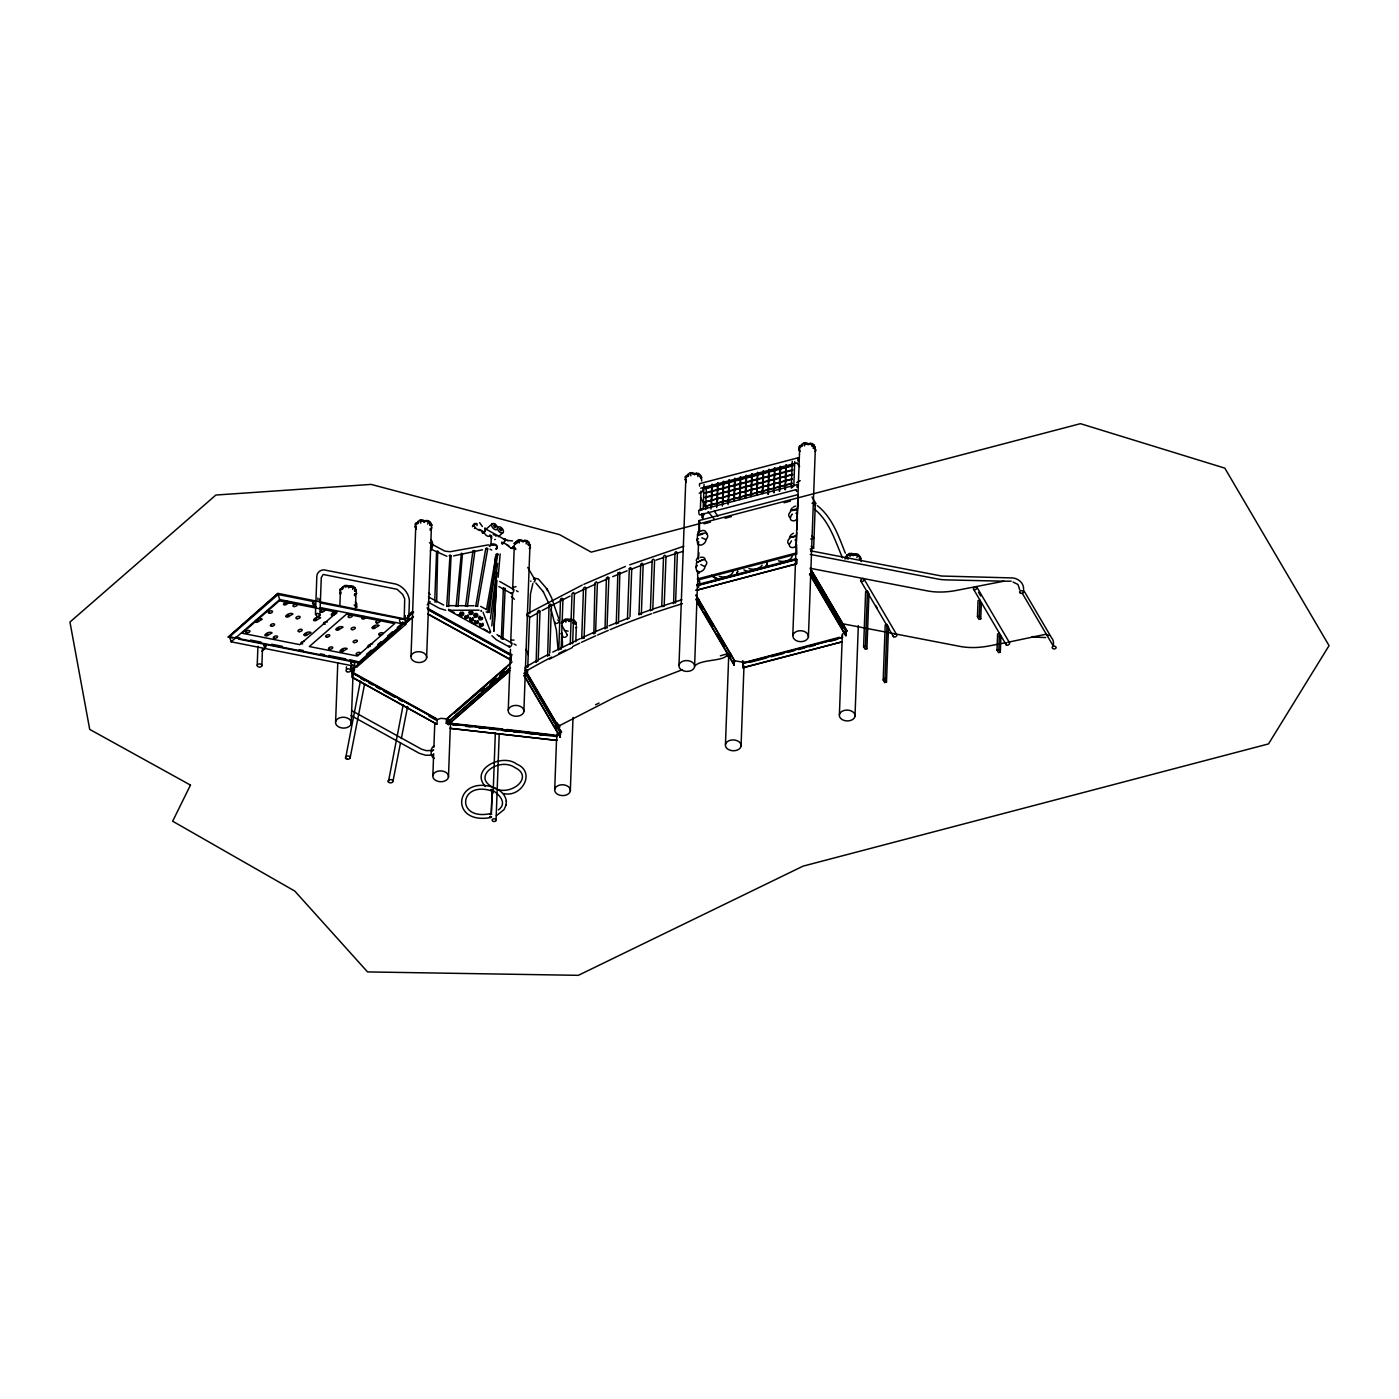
<?xml version="1.0" encoding="UTF-8"?>
<svg xmlns="http://www.w3.org/2000/svg" width="1399" height="1399" viewBox="0 0 1399 1399"><rect width="100%" height="100%" fill="white"/><g stroke="black" fill="none" stroke-linecap="round" stroke-linejoin="round"><path stroke-width="1.5" d="M673.601 603.581L674.983 552.553L676.049 551.608L677.413 552.745L675.577 602.969M619.844 572.383L617.851 573.188L616.26 623.989M618.55 621.173L619.844 572.383M627.452 619.023L629.305 568.606L630.372 567.574L631.736 568.641L629.987 616.662M641.337 614.546L643.173 564.322L641.861 563.237L640.742 564.217L638.976 614.843M652.843 608.268L654.592 560.23L653.228 559.145L652.161 560.142L650.395 610.751M664.245 604.42L666.011 556.382L664.7 555.281L663.563 556.26L661.727 606.484L664.175 606.344M802.694 445.022A7.869 5.421 2.1 0 0 799.668 448.554L792.813 635.321C792.726 642.893 806.244 643.907 808.412 637.07L815.267 450.321A7.869 5.421 2.1 0 0 812.277 445.232M808.412 637.07C808.482 629.48 794.999 628.483 792.813 635.321M450.426 728.389L556.697 740.386L450.426 728.389L450.583 723.668L556.959 735.682L558.201 733.985M450.583 724.612L450.74 722.723M450.88 723.843L451.108 722.426M502.678 729.001L451.335 723.405L451.352 722.339M451.597 722.304L451.335 723.405M549.737 653.018L551.486 605.137L550.437 604.141L549.038 605.4L547.656 656.236M561.139 649.311L562.975 599.227L561.926 598.212L560.527 599.437L558.778 649.923M572.628 643.645L574.464 593.543L573.415 592.511L572.016 593.701L570.25 644.222M584.1 638.224L585.936 588.087L584.887 587.055L583.488 588.192L581.722 638.731M595.642 630.827L597.408 582.858L596.359 581.827L594.942 582.981L593.858 634.062M607.009 628.081L608.862 577.909L607.813 576.878L606.414 577.979L605.033 628.92M539.997 611.293L538.667 610.331L537.531 611.625L536.167 662.409M796.328 543.477L796.311 544.718A10.353 9.478 -71.6 0 0 796.381 545.575L794.002 547.394A5.229 3.48 -30.5 0 1 789.316 544.753L788.931 544.106A5.229 3.48 -30.5 0 1 789.368 538.667C790.435 534.698 797.797 538.632 796.731 532.459M490.402 619.127L497.607 563.517L496.068 563.29L496.435 564.497M446.718 606.449L450.041 554.896L451.073 555.823L448.677 606.484L446.788 606.099M449.131 555.718L451.073 555.823M629.288 568.624L630.354 569.393M487.656 612.587L497.887 553.969L496.278 554.301L486.502 609.737M491.714 814.323L489.965 813.833L490.332 814.865M549.038 605.417L550.104 606.117M560.527 599.454L562.975 599.227M595.572 632.995L593.106 633.117M617.851 573.205L620.299 573.17M797.325 516.126L797.727 505.616M360.4 681.156L345.623 758.171M347.477 759.202L348.683 759.097A2.448 1.679 2.1 0 0 350.152 757.821L350.012 756.981M388.24 781.744A2.448 1.679 2.1 0 0 390.216 782.845L391.475 782.74A2.448 1.679 2.1 0 0 392.944 781.464L392.804 780.625A2.291 1.574 2.1 0 0 390.951 779.61L389.744 779.698M790.54 510.74L796.066 509.988L797.64 508.012M796.626 535.625L796.363 542.69M558.918 725.959L558.866 728.04L558.935 725.959L614.371 697.506L642.893 684.88L682.485 669.666M797.308 516.721L797.308 518.015A10.353 9.478 -71.6 0 0 797.378 518.819L794.807 520.69A5.229 3.48 -30.5 0 1 790.295 517.997L791.607 514.692M477.514 606.432L487.709 548.915L486.939 547.901L485.768 548.67L475.712 606.397M491.783 789.543L491.486 790.75L491.294 789.491C499.81 794.44 507.522 803.358 498.394 809.881M477.584 606.292L475.695 605.977M798.619 460.079C799.004 464.958 796.416 456.144 798.672 458.382M257.224 665.259L257.923 646.321M261.858 665.784A2.343 1.609 2.1 0 0 258.658 664A2.343 1.609 2.1 0 0 258.115 666.763A2.343 1.609 2.1 0 0 261.858 665.784L262.47 649.014M315.44 614.581L316.821 576.703C316.646 571.946 321.77 568.659 326.124 570.285L395.952 584.1C403.139 586.426 409.033 593.386 409.4 601.045L408.7 620.142L406.287 621.278L404.224 619.477L404.696 598.842L402.702 594.453L397.141 589.311L323.169 574.447L321.28 577.542L319.899 615.245C314.32 619.722 315.684 609.317 319.899 615.245M335.62 721.779L337.771 662.881M339.852 606.152L340.412 590.885M400.394 628.029L351.201 670.838L351.079 666.221M351.201 670.838L351.376 666.379M352.548 672.762L352.391 677.221L436.873 724.227L352.163 677.413L352.321 672.954L437.257 719.558L440.895 718.352L447.54 718.946M351.219 723.545A7.869 5.421 2.1 0 0 340.429 717.582A7.869 5.421 2.1 0 0 338.593 726.868A7.869 5.421 2.1 0 0 351.219 723.545L353.213 669.002M355.363 610.104L355.923 594.82M356.693 607.341L356.745 603.634L355.433 601.92M411.009 656.218L415.8 525.272A7.869 5.421 2.1 0 1 418.843 521.74M426.608 657.967A7.869 5.421 2.1 0 0 415.818 652.021A7.869 5.421 2.1 0 0 413.982 661.29A7.869 5.421 2.1 0 0 426.608 657.967L431.329 529.207M434.792 599.909L436.575 551.573L437.712 550.961L436.68 601.92L434.722 601.92M432.868 775.431L433.655 753.711M433.9 747.206L434.774 723.318M436.873 724.227L437.257 719.558L352.321 672.954M510.548 667.9L446.316 723.388L446.473 718.929L512.069 661.849M446.613 723.563L446.771 719.103L510.722 663.441M509.131 671.677L448.345 724.595L448.187 721.447M448.345 724.595L448.519 720.135M448.694 723.878L448.852 719.418M448.467 777.197A7.869 5.421 2.1 0 0 437.677 771.234A7.869 5.421 2.1 0 0 435.841 780.502A7.869 5.421 2.1 0 0 448.467 777.197L450.303 727.253M491.014 544.298L491.329 535.695M496.278 554.459L498.236 554.564M491.346 813.658L492.221 789.526L491.241 813.641M493.13 793.181L495.333 733.111M501.332 638.818L503.378 588.14M496.05 820.391A1.976 1.347 2.1 0 0 493.357 818.887A1.976 1.347 2.1 0 0 492.903 821.213A1.976 1.347 2.1 0 0 496.05 820.391L499.233 733.566M502.888 639.273L505.144 588.437L503.395 588.122M508.257 709.958L510.163 658.02M510.32 653.683L510.478 649.363M510.722 642.858L512.541 593.089M512.699 588.769L514.29 545.488A7.869 5.421 2.1 0 1 519.099 541.291M427.902 614.161L510.722 659.926L511.719 654.662L510.355 654.033M510.722 659.926L511.142 655.239L428.286 609.509M523.856 711.706A7.869 5.421 2.1 0 0 513.066 705.761A7.869 5.421 2.1 0 0 511.23 715.029A7.869 5.421 2.1 0 0 523.856 711.706L529.889 547.236A7.869 5.421 2.1 0 1 529.347 548.6M526.304 670.156L525.797 671.223A515.829 342.615 -30.4 0 1 551.661 657.093M527.773 667.148L529.609 617.116L527.003 613.899L582.246 585.044M538.248 659.139L539.997 611.293L539.245 612.045M554.721 789.281L556.54 739.511M556.697 740.386L556.959 735.682M562.101 635.968L562.206 633.117M525.499 672.832L560.632 732.656L560.142 737.238L560.247 734.265M560.632 732.656L561.454 732.044L558.131 727.532M570.32 791.047A7.869 5.421 2.1 0 0 559.53 785.101A7.869 5.421 2.1 0 0 557.694 794.37A7.869 5.421 2.1 0 0 570.32 791.047L573.013 717.477M575.793 641.721L576.336 626.577M678.987 665.12L685.842 478.441A7.869 5.421 2.1 0 1 688.868 474.908M695.95 567.312L696.772 561.454M696.964 540.241L698.118 531.585A10.073 4.249 -43.1 0 1 698.556 531.62A7.187 4.582 -46.5 0 1 698.94 531.882L702.543 530.466A5.229 3.48 -30.5 0 1 706.163 533.036L706.303 533.823A5.229 3.48 -30.5 0 1 706.355 539.122L705.918 539.979A5.229 3.48 -30.5 0 1 701.109 545.138L698.084 544.736A10.353 5.911 59.7 0 0 697.681 544.019L696.999 539.454M795.699 558.778L796.713 559.53L697.559 585.569L697.087 584.432L698.398 584.327A8.989 6.191 2.1 0 1 698.433 587.528M796.521 544.526L796.818 554.004L697.821 580.06L697.524 570.582M697.996 557.886L698.591 541.465M698.923 532.529L699.308 521.949L699.605 531.445M694.586 666.886A7.869 5.421 2.1 0 0 683.814 660.923A7.869 5.421 2.1 0 0 681.978 670.191A7.869 5.421 2.1 0 0 694.586 666.886L697.419 585.324L796.573 559.303L796.538 563.989L697.384 590.028L796.398 563.762M697.611 584.397L697.856 577.874M698.591 558.918L698.835 552.588M700.322 510.583L701.039 491.049M701.948 513.66L701.931 517.647M703.067 487.656L702.648 491.626L699.238 493.27M703.155 509.149L704.064 484.456M705.586 509.428L706.425 486.782M710.972 509.026L711.881 484.334M711.531 507.033L712.371 484.386M716.673 507.54L717.565 482.83M717.232 505.529L718.054 482.9M722.356 506.036L723.266 481.343M722.916 504.042L723.755 481.396M728.04 504.549L728.949 479.857M728.617 502.538L729.439 479.909M733.81 500.999L734.65 478.353M725.451 744.46L728.722 655.449M734.3 501.052L735.14 478.406M739.511 499.495L740.333 476.867M734.527 660.485L734.02 665.032L734.527 660.485L696.142 595.135M740.001 499.548L740.823 476.919M745.195 498.009L746.034 475.363M745.684 498.061L746.506 475.415M742.939 667.585L842.233 641.791L743.079 667.83L743.114 663.126L741.785 662.042L734.02 660.608M743.079 667.83L743.114 663.126L842.618 637.472M741.05 746.209A7.869 5.421 2.1 0 0 730.278 740.263A7.869 5.421 2.1 0 0 728.424 749.532A7.869 5.421 2.1 0 0 741.05 746.209L743.988 665.907M750.896 496.505L751.718 473.876M751.368 496.558L752.207 473.929M756.579 495.019L757.401 472.372M757.069 495.071L757.891 472.425M762.263 493.515L763.102 470.886M762.752 493.567L763.592 470.938M767.894 494.092L768.785 469.382M768.366 494.144L769.275 469.434M773.577 492.588L774.486 467.896M774.067 492.64L774.976 467.948M779.26 491.101L780.17 466.392M779.75 491.154L780.659 466.462M784.961 489.598L785.871 464.905M785.451 489.65L786.36 464.958M791.292 488.041L792.271 461.285M793.81 486.257L794.702 461.565M797.063 529.731L797.378 518.819M797.92 506.473L798.147 500.125M796.538 563.989L796.713 559.53M810.143 549.125L813.641 548.198L815.32 503.535L815.162 502.608L812.05 503.378M811.123 570.092L842.635 623.762L842.181 627.259L842.303 623.692L959.749 646.355A78.012 51.815 -30.4 0 0 989.268 645.901L1005.794 642.683M839.4 714.627L842.32 634.639M811.105 571.422L846.185 631.159L846.028 635.618L845.853 631.264L835.99 614.458M844.646 631.911L847.112 630.932L845.94 629.76M854.999 716.375A7.869 5.421 2.1 0 0 844.209 710.43A7.869 5.421 2.1 0 0 842.373 719.698A7.869 5.421 2.1 0 0 854.999 716.375L858.321 625.598M863.62 646.705L865.631 591.672L867.467 591.2L868.954 593.736L866.925 648.751L865.107 649.241L863.62 646.705L865.439 646.216L867.467 591.2M883.189 680.001L885.2 624.986L887.018 624.496L888.505 627.032L886.494 682.065L884.675 682.537L883.189 680.001L885.007 679.529L887.018 624.496M884.675 682.537L884.833 678.305M977.446 616.802L978.041 600.626L979.86 600.154L979.265 616.329L980.751 618.865L978.933 619.355L977.446 616.802L979.265 616.329M980.751 618.865L981.346 602.689L979.527 603.161M997.015 650.115L997.609 633.939L999.428 633.467L998.834 649.643L1000.32 652.179L998.501 652.651L997.015 650.115L998.834 649.643M1000.32 652.179L1000.915 636.003L999.096 636.475M493.76 631.089L496.82 580.515L495.893 581.774M494.004 631.176L496.4 580.428M438.517 551.713L436.558 551.696M704.641 506.525L792.114 483.197M792.359 479.105L704.694 502.084L792.289 478.895M503.185 588.542L504.917 589.014M503.29 638.766L501.419 638.416M496.383 815.722L504.112 809.531L506.071 804.967M506.333 801.242C505.581 794.265 499.391 789.438 493.165 787.252M506.053 805.334L506.351 800.875M485.768 548.67L487.709 548.915M815.32 503.535L814.76 505.738M458.068 606.239L462.457 553.777L461.408 553.2L456.109 606.292L458.068 606.327M491.818 625.93L496.872 572.856L495.823 572.191M493.864 572.925L495.456 556.487M498.149 577.245L500.177 553.969M496.855 573.03L495.946 573.573M698.433 538.685L697.052 539.664M697.454 565.441L695.985 566.98M701.843 537.793L705.83 539.577M700.864 564.549L704.939 566.735A5.229 3.48 -30.5 0 1 700.13 571.894L697.104 571.491A10.353 5.911 59.7 0 0 696.702 570.775L695.95 567.942M792.481 514.15L791.624 514.675M791.502 540.906L789.421 544.298M795.891 513.241L797.43 513.468M696.195 560.369L697.139 558.341A10.073 4.249 -43.1 0 1 697.576 558.376A7.187 4.582 -46.5 0 1 697.961 558.638L698.206 558.446M516.581 543.249L513.905 543.459M702.56 519.326L703.994 513.381M802.624 445.651L800.893 445.844L802.239 443.815M1006.563 643.033A1.976 1.312 -30.4 0 0 1006.86 645.184A1.976 1.312 -30.4 0 0 1009.553 643.61A1.976 1.312 -30.4 0 0 1007.875 642.281L1045.385 634.359A18.449 12.259 -30.4 0 1 1048.848 635.566M501.716 542.357L501.646 542.899A2.833 1.207 -61.1 0 0 503.325 543.424A2.833 1.207 -61.1 0 0 505.109 539.874A2.833 1.207 -61.1 0 0 503.43 539.367M340.744 592.337L339.782 589.818M415.066 524.328L415.153 525.132M685.108 477.042L685.213 477.846M798.812 448.1L798.934 447.155M465.552 606.362L472.879 551.154L473.999 550.559L474.856 551.223L467.406 606.501M489.318 612.482L494.459 574.15M704.904 533.071C705.096 532.075 699.85 536.359 697.227 534.785M703.924 559.827C705.113 558.114 688.798 566.578 701.896 560.107M704.851 566.333L705.376 565.878A5.229 3.48 -30.5 0 0 705.323 560.579L705.183 559.792A5.229 3.48 -30.5 0 0 701.564 557.222L700.479 557.432M450.583 723.178L450.181 721.289M343.542 587.44A8.324 6.016 11.1 0 0 342.598 588.017L341.408 589.189L343.087 586.478L341.793 588.419M354.751 589.241A8.324 6.016 11.1 0 1 355.171 589.644L356.238 590.955L354.751 587.37L355.958 590.063M350.152 757.821L364.632 683.884M418.808 521.949A8.324 6.016 11.1 0 0 417.881 522.527L416.692 523.698L418.371 520.988M430.455 524.153L431.522 525.464L430.035 521.879L432.064 525.202L430.455 524.153A8.324 6.016 11.1 0 0 430.035 523.751M403.209 704.659L388.415 781.814M392.944 781.464L400.499 742.869M401.338 738.585L407.634 706.425M515.094 548.845L514.255 547.674L515.094 548.845A8.324 6.016 11.1 0 1 515.549 548.53L514.342 548.425L515.479 548.548M516.371 542.375L515.182 543.546L516.371 542.375A8.324 6.016 11.1 0 1 518.382 541.361M564.409 620.876A8.324 6.016 11.1 0 0 562.94 621.681L561.768 622.852L563.447 620.142M688.868 474.681A8.324 6.016 11.1 0 0 687.923 475.24L686.892 476.307A8.324 2.431 75.2 0 1 687.696 476.342M700.077 476.464A8.324 6.016 11.1 0 1 700.497 476.867L701.564 478.178L700.077 474.593M802.204 445.057A8.324 6.016 11.1 0 0 801.749 445.354L800.56 446.526L801.4 444.795M510.198 657.023L511.107 655.274M515.339 543.442A8.324 2.431 75.2 0 1 516.144 543.477L514.447 543.004M547.446 590.623L546.449 588.752M549.562 655.536L549.195 654.4L547.201 655.449M430.018 601.605L427.22 604.823M447.75 718.999L448.257 719.96M433.987 745.999C430.018 747.643 430.175 757.016 434.267 758.345M404.224 619.477L406.637 618.341L408.7 620.142M357.077 666.746L358.686 662.339L407.249 620.054L405.64 624.479L357.077 666.746L231.132 641.809L229.576 636.772L278.121 594.505L314.11 601.622M431.836 751.141L433.69 749.899M556.522 736.031L556.505 734.23M556.417 735.769L556.907 734.527M556.592 736.294L557.991 733.268M556.592 736.591L450.583 723.93M532.879 583.47L530.448 593.91L529.731 613.636L528.35 612.884M796.696 482.568L800.228 480.626M727.305 652.406C729.456 661.744 703.242 658.649 695.758 665.137M486.118 611.87L488.041 612.342M342.738 589.014L340.132 589.101L342.598 588.017M417.532 521.967L418.021 523.523M563.097 622.66L561.419 622.24L562.94 621.681M348.683 586.846L349.593 586.881M348.596 587.055L348.334 586.531A8.324 6.016 11.1 0 0 347.686 586.513M569.026 620.491L568.676 620.194A8.324 6.016 11.1 0 0 567.382 620.194M806.489 443.815A8.324 3.567 -61.1 0 1 807.66 443.99L807.485 443.868A8.324 6.016 11.1 0 0 806.838 443.85M851.152 554.616A8.324 3.567 -61.1 0 1 853.023 554.616L852.848 554.494A8.324 6.016 11.1 0 0 850.312 554.651M472.879 551.154L474.856 551.223M465.517 606.134L467.476 606.327M535.695 661.622L538.16 661.028M551.486 605.137L550.419 606.012M558.691 649.521L560.404 648.524M570.18 643.82L571.561 642.91M516.021 541.798L515.549 542.777L516.861 540.836M562.608 621.104L562.083 622.083M688.413 473.701L686.734 476.412M687.574 474.681L687.084 475.695L687.923 475.24M581.652 638.329L584.03 637.699M608.862 577.909L607.796 578.661M604.56 628.134L606.781 627.399M616.015 623.377L618.463 623.097M627.452 618.813L629.428 618.061M744.023 662.584L839.47 637.314M638.888 614.458L641.249 614.021M650.308 610.366L652.686 609.929M673.129 602.794L675.332 602.304M348.596 587.842L351.586 585.901L348.508 586.653A8.324 3.567 -61.1 0 0 347.651 586.443M423.88 522.352L426.87 520.411L423.775 521.162A8.324 3.567 -61.1 0 0 421.903 521.162M522.684 541.693L525.359 540.259L522.264 541.011A8.324 3.567 -61.1 0 0 521.722 540.818M568.956 621.506L570.705 620.422A8.324 2.431 75.2 0 1 571.509 620.457M694.236 474.576L696.929 473.124L693.834 473.876A8.324 3.567 -61.1 0 0 693.572 473.771M808.062 444.672L809.356 444.217A8.324 2.431 75.2 0 1 810.318 444.13M853.128 555.805L853.25 554.773M530.553 547.708L529.452 548.373M815.932 450.688L814.83 451.352M861.137 561.576L861.189 560.457M811.98 446.491L812.312 444.183A10.423 4.459 -61.1 0 0 809.969 444.183M526.741 670.418L526.496 671.677L525.482 669.719M431.766 545.68L431.941 544.194L429.441 542.725M702.875 533.351L697.751 534.698M796.923 508.816L791.799 510.163M795.944 535.572L793.338 537.391L790.82 536.919M557.134 734.93L558.184 733.706M352.583 589.416L353.3 586.95A10.423 4.459 -61.1 0 0 350.817 586.846M697.909 476.639L698.486 474.069A10.423 4.459 -61.1 0 0 697.419 473.806M572.925 623.062L573.87 620.894M354.769 595.799L354.926 595.047M512.699 587.51L515.986 586.671M525.15 667.34L535.73 661.185M351.709 673.479L353.213 671.45L352.6 667.795M352.758 672.622L353.37 672.324A8.989 6.191 2.1 0 0 354.104 667.62M559.617 725.854L556.452 722.549M695.688 590.343L696.667 589.469M317.853 598.072L317.975 599.909M677.343 552.885L676.364 553.322M277.894 593.543L228.229 637.14L277.824 593.333L404.294 618.83M231.132 641.809L279.695 599.541L315.982 606.729M261.823 651.287L264.691 648.786M486.327 528.962L492.343 523.716M407.686 615.84L412.6 611.555M498.289 536.761L502.801 532.827M408.053 615.857L412.88 611.643M408.456 616.26L413.387 611.993M407.109 617.851L413.667 612.15M366.486 654.365L371.347 650.133M377.817 644.502L381.053 641.686M387.54 636.038L392.385 631.823M397.246 627.591L402.108 623.359M402.125 625.161L358.809 663.004L238.897 639.168M350.922 670.681L359.106 663.546M362.393 660.695L368.951 654.977M372.221 652.126L390.269 636.423M393.539 633.572L400.097 627.854M405.028 623.587L413.212 616.452M405.308 623.744L413.509 616.609M454.15 713.473L486.887 684.985M490.122 682.397L496.697 676.434M499.95 673.846L506.525 667.883M492.361 681.558L495.578 678.76M481.378 691.543L484.649 688.675M489.58 684.391L496.155 678.672M499.443 675.804L504.374 671.52M446.316 723.388L510.268 667.725M448.082 724.42L509.918 670.593M814.026 447.837L813.291 448.484C816.684 445.844 814.883 450.286 813.903 444.707L815.127 447.488L813.239 447.75M844.122 632.348L842.46 634.289L842.39 637.332L743.254 663.371M415.416 523.611L417.881 522.527M430.367 550.944C432.938 548.181 433.795 542.165 430.822 539.577M701.703 481.029L701.511 479.192M799.284 446.438L800.823 445.791L799.826 445.984M792.184 507.994A5.229 3.48 -30.5 0 0 790.557 511.037L790.348 511.929A5.229 3.48 -30.5 0 0 789.91 517.35L790.4 517.543M801.749 445.354L801.54 446.613M516.021 543.616L517.245 542.672M354.891 590.553L356.413 590.273M490.262 631.753L489.248 632.016M798.217 494.564L699.01 520.568L699.238 523.891M798.025 494.512L798.095 497.484M427.622 524.083L428.724 521.547M526.111 543.931L527.073 541.291A10.423 4.459 -61.1 0 0 526.601 541.046M856.853 557.536L857.972 555.001M365.664 617.851L365.419 618.026A1.906 0.944 -17.2 0 1 363.18 619.058A1.906 0.944 -17.2 0 1 361.921 618.271L362.044 618.043A3.69 1.801 -17.2 0 1 363.443 616.469M426.013 521.197A8.324 2.431 75.2 0 0 425.646 521.267L421.886 519.816M351.394 586.933A8.324 2.431 75.2 0 0 350.362 586.758L346.602 585.307M524.503 541.028A8.324 2.431 75.2 0 0 524.135 541.116L520.376 539.664M696.072 473.911A8.324 2.431 75.2 0 0 695.688 473.981L691.928 472.53M809.356 444.217L807.66 443.99M855.471 554.669A8.324 2.431 75.2 0 0 854.876 554.721L851.117 553.27M430.192 525.237L431.154 524.625M701.249 477.374C698.416 477.741 704.274 477.968 700.497 476.867M575.304 624.356C576.598 622.538 576.685 626.297 575.094 621.034M859.493 558.656L860.91 558.218L859.703 557.606M526.654 615.018L527.196 616.032M490.944 789.736L491.241 790.662M529.434 617.606L538.213 612.727M542.2 610.489L549.58 606.589M551.416 605.61L570.075 596.061M538.02 659.908L547.271 654.994M549.457 659.121L572.331 647.545M797.098 487.447L796.923 484.649L698.626 510.425L699.063 514.307M336.617 613.322L334.798 614.301A1.906 0.944 -17.2 0 1 332.56 615.333A1.906 0.944 -17.2 0 1 331.301 614.528L331.423 614.318A3.69 1.801 -17.2 0 1 336.372 611.713M552.762 652.091L580.288 638.556M574.307 594.033L584.205 589.276M583.82 584.327L625.423 566.455M585.726 588.577L595.379 584.187M581.862 637.839L593.316 632.61M807.835 444.515L810.738 443.238L807.94 443.955M566.945 618.97L571.946 619.565L568.851 620.317A8.324 3.567 -61.1 0 0 567.329 620.212A10.423 3.043 75.2 0 1 567.487 620.352M853.985 554.424L856.118 553.864L853.198 555.141M576.72 627.469L575.636 627.679M598.405 582.806L606.904 579.151M594.592 632.033L604.823 627.626M612.71 576.65L627.102 570.809M608.985 625.843L627.801 618.306M629.76 564.794L683.796 546.222M631.404 569.166L641.546 565.283M526.321 666.431L527.633 666.641M791.764 487.482L792.673 487.342M559.53 732.254L561.156 731.642M559.617 732.481L561.349 731.834M559.67 732.709L561.454 732.044M564.269 630.354L568.134 631.141M511.807 640.112L514.028 640.095M642.788 564.846L652.301 561.436M639.273 613.934L650.71 609.842M370.001 646.216L369.074 646.041L370.385 645.656M696.107 598.947L696.16 598.929A2.343 1.609 2.1 0 1 699.255 600.119A2.343 1.609 2.1 0 1 697.227 602.06M694.743 473.736L694.796 474.716M795.524 506.123L794.44 506.49A5.229 3.48 -30.5 0 0 793.233 507.155M656.026 560.09L663.668 557.536M665.574 556.907L675.332 553.742M652.581 609.177L681.838 599.734M419.42 520.271L420.627 519.886M344.137 585.761L345.343 585.377M689.462 472.984L690.669 472.6M803.288 443.098L804.495 442.714M517.91 540.119L519.116 539.734M564.497 619.425L565.686 619.04M848.668 553.724L849.858 553.339M676.941 553.252L683.062 551.346M319.602 600.853L319.724 598.947M425.646 521.267L423.775 521.162M695.688 473.981L693.834 473.876M798.025 457.823L699.57 483.669L699.483 486.065M700.742 488.199L797.098 462.894M705.131 488.321L792.778 465.307M705.271 488.793L792.918 465.78M704.974 492.78L792.621 469.767M350.362 586.758L348.508 586.653M524.135 541.116L522.264 541.011M705.113 493.252L792.761 470.239M704.816 497.24L792.551 474.313M704.939 497.712L792.586 474.698M792.201 483.564L704.501 506.49M699.727 514.954L796.083 489.65M704.064 523.803L710.377 522.142M725.119 518.26L731.432 516.598M784.105 502.748L790.418 501.087M697.209 579.029L796.223 552.99M697.034 584.695L796.188 558.656M570.705 620.422L568.851 620.317M854.876 554.721L853.023 554.616M749.951 662.339L766.827 657.915M771.041 656.796L783.702 653.473M787.917 652.371L794.247 650.71M798.462 649.608L804.792 647.947M809.007 646.828L815.337 645.166M830.114 641.284L836.445 639.623M844.786 558.848L847.899 558.096L848.056 559.32M810.755 539.052L813.868 538.283L811.98 535.765M290.712 602.304L287.04 603.913A1.906 0.944 -17.2 0 1 284.801 604.945A1.906 0.944 -17.2 0 1 283.525 604.158L283.647 603.931A3.69 1.801 -17.2 0 1 287.704 601.395M453.591 555.875L482.533 549.79M846.238 556.4L847.112 555.98A8.324 6.016 11.1 0 1 848.581 555.176M415.958 523.156L416.937 522.964M1011.18 581.18L1003.852 581.197L956.671 590.378A78.012 51.815 -30.4 0 1 927.135 590.85L810.038 568.256M730.068 656.673L729.474 656.778A2.343 1.609 2.1 0 1 726.885 654.68A2.343 1.609 2.1 0 1 730.68 653.998A2.343 1.609 2.1 0 1 730.068 656.673L729.124 655.169M354.786 590.326L356.395 590.273M576.266 623.797L575.129 623.989M430.053 524.835L431.259 524.66M527.86 544.771C531.06 543.634 529.574 546.694 528.525 541.728L529.749 544.508L528.647 544.858M859.301 558.288L860.77 558.918L859.581 558.236M490.192 813.658C455.602 820.916 458.837 780.345 491.888 790.96M491.189 817.471C448.852 825.41 454.395 775.116 493.025 787.217M813.921 447.47L814.445 448.589M433.095 750.424L426.24 750.651L421.484 749.164L351.534 710.5M433.323 755.058L425.716 755.268L419.368 753.327L350.939 715.519M503.553 793.548C521.53 798.025 536.447 772.161 516.686 764.081C502.573 753.029 469.557 768.803 485.313 786.5M449.062 605.662L473.999 605.75M1003.852 581.197L946.231 579.886A59.51 39.522 -30.4 0 1 937.662 578.994L810.213 554.406M1032.182 636.615L1036.449 636.72M1032.794 637.07L1045.648 637.542M488.461 544.858L450.041 551.713L444.917 551.136L432.134 544.386M863.428 578.556L863.008 578.521A1.976 1.312 -30.4 0 0 860.665 580.62A1.976 1.312 -30.4 0 0 863.2 581.11A1.976 1.312 -30.4 0 0 863.813 578.679L896.409 634.184A1.976 1.312 -30.4 0 1 895.745 636.667A1.976 1.312 -30.4 0 1 893.262 636.02M896.025 634.062L895.605 634.044A1.976 1.312 -30.4 0 0 894.661 634.289M794.947 539.997L796.451 540.224M424.352 521.11L423.617 521.04A8.324 6.016 11.1 0 0 421.676 521.11M699.273 573.1L698.276 573.153M506.945 729.491L553.952 735M452.786 724.56L459.274 725.294M465.762 726.029L472.25 726.763M478.738 727.497L485.226 728.232M489.545 728.704L498.201 729.683M502.521 730.173L509.009 730.908M513.328 731.397L521.984 732.377M526.304 732.866L534.96 733.845M539.28 734.335L545.767 735.07M452.734 724.857L457.071 725.347M465.727 726.326L470.047 726.815M478.703 727.795L483.04 728.267M489.528 729.001L493.847 729.491M502.503 730.47L506.84 730.96M513.328 731.694L519.816 732.429M526.304 733.163L532.792 733.898M539.297 734.632L543.616 735.122M416.36 526.654A8.324 3.567 -61.1 0 0 415.765 527.825L416.202 529.312M340.517 594.068L340.482 593.316A8.324 3.567 -61.1 0 1 340.761 592.739M424.212 521.722L424.649 521.023M348.928 587.213L349.47 586.478M569.026 620.841L569.813 620.124M407.669 619.058L408.578 619.687M811.193 546.17L813.641 548.198M479.123 610.156L448.537 610.314L489.842 633.082L490.629 631.928L483.022 612.22M320.458 602.882L403.017 619.215M320.249 607.568L405.64 624.479M235.627 637.105L239.859 637.944M250.456 640.043L261.036 642.141M271.616 644.222L282.196 646.321M299.124 649.678L303.373 650.518M320.301 653.858L324.533 654.697M328.765 655.536L345.693 658.894M349.925 659.733L358.494 661.849M229.576 636.772L358.686 662.339M228.194 637.052L232.514 637.996M446.893 556.312L431.801 549.527M445.721 610.261L439.426 608.338L428.199 602.112M430.175 528.437L431.906 528.123L431.714 526.758M354.891 593.928L356.623 593.613L356.185 591.969M799.616 466.532L797.343 463.506M699.01 520.568L700.269 522.684M534.261 578.014L538.44 579.081L547.236 589.241M805.754 442.644L808.517 443.763M507.435 540.399L512.559 540.923M1013.051 582.036L1017.982 584.502L1019.696 589.678M492.483 787.025C508.921 798.567 535.502 777.284 514.937 767.614C499.216 756.544 471.48 776.532 492.675 787.13M523.243 540.818L523.243 541.833M424.701 520.953L423.705 520.428M480.644 606.414L486.205 609.352M443.728 605.067L428.426 596.918M481.536 530.693L480.784 530.483A4.914 1.854 40 0 1 475.153 527.458L473.527 524.905L474.174 523.611A4.914 1.854 40 0 1 475.73 523.873M513.993 643.942L516.144 645.114M811.927 443.413L812.994 443.903M698.101 473.299L699.168 473.789M857.29 554.021L858.356 554.529M526.549 540.416L527.615 540.923M428.059 520.585L429.126 521.075M573.118 619.722L574.185 620.229M352.775 586.076L353.842 586.566M708.069 511.667L714.102 518.854M688.063 476.237L685.458 476.325L687.713 476.517M852.358 553.549L853.88 554.389M354.157 605.015L356.693 606.956M504.637 538.877L508.047 540.766M484.981 528.577L504.427 539.314A2.343 0.997 -61.1 0 1 503.692 542.707A2.343 0.997 -61.1 0 1 502.014 542.165M479.21 529.399L484.316 532.215M503.78 542.969L508.886 545.785M513.538 589.364L499.74 581.477M511.422 593.526L498.848 586.531M498.639 635.723L511.579 642.875M454.36 612.727L448.589 609.299M458.033 614.756L461.705 616.784M470.886 621.873L474.558 623.902M483.739 628.973L487.412 631.001M509.463 647.02L496.348 639.78L491.941 635.723M427.01 607.935L511.719 654.749M428.059 609.702L510.88 655.466M428.111 613.969L510.95 659.733M353.108 672.569L436.296 718.544M361.134 678.672L364.894 680.753M368.654 682.834L372.431 684.915M376.191 686.996L379.951 689.077M383.711 691.158L395.008 697.402M398.785 699.483L402.545 701.564M428.898 716.131L436.436 720.293M525.115 668.337L527.633 670.908L525.534 670.069M516.423 590.728L518.102 591.69M514.377 599.227L511.404 596.516M313.988 602.794C309.791 601.413 315.667 608.128 314.827 603.773M506.56 544.508L507.627 545.418A4.914 1.854 40 0 0 513.136 548.443L513.468 546.379M479.612 522.666L482.358 526.496M415.853 528.525L415.066 526.374L415.905 528.612M428.881 592.914L430.227 594.592M497.012 634.569L498.866 635.88M447.61 719.173L449.062 720.223M817.331 505.669C832.195 517.245 838.631 536.167 845.311 553.095M814.568 509.253C829.537 521.39 835.046 540.836 842.513 557.799M535.852 582.998L543.424 591.952M714.294 511.16L717.879 516.109M815.809 449.831L815.337 449.306A10.423 7.502 11.1 0 0 814.795 448.799M859.266 555.333L860.507 558.114L860.14 557.012M812.032 497.012L816.054 503.78M1023.561 590.116L1051.453 637.612A18.449 12.259 -30.4 0 1 1053.499 643.697L1053.412 646.286A1.976 1.347 2.1 0 0 1052.94 648.611A1.976 1.347 2.1 0 0 1056.105 647.789A1.976 1.347 2.1 0 0 1053.412 646.286L1022.302 593.316M976.817 587.055L1009.413 642.578M978.531 592.319L980.699 596.009M973.599 589.311L1006.213 644.834M875.652 605.487L877.033 607.883M860.875 581.145L893.489 636.667M865.439 646.216L866.925 648.751M885.007 679.529L886.494 682.065M810.913 569.323L847.112 630.932M810.441 569.445L845.835 629.707M810.755 571.509L818.432 584.572M820.636 588.314L828.313 601.378M830.499 605.12L832.685 608.845M811 573.503L842.513 627.172M810.651 573.607L842.181 627.259M809.846 574.01L846.028 635.618M809.496 574.097L845.696 635.723M700.462 497.554L706.547 507.907M695.81 595.222L733.093 658.719M699.29 602.934L702.578 608.548M706.967 616.015L712.441 625.336M717.932 634.674L724.507 645.883L718.859 636.702M698.101 601.378L700.287 605.102M704.659 612.535L712.301 625.545M695.985 599.594L734.37 664.945M696.737 601.553L734.02 665.032M527.738 567.434L534.838 579.518M561.891 625.58L566.962 634.219A2.343 1.556 -30.4 0 1 567.172 634.569M561.121 633.45L563.15 636.895A2.343 1.556 -30.4 0 0 563.919 637.314M525.814 649.433L527.843 652.896A2.343 1.556 -30.4 0 1 527.79 654.592M525.814 670.821L557.484 724.752M525.185 670.401L561.489 732.324M533.736 685.213L525.045 670.418A2.343 1.609 2.1 0 1 527.51 672.552A2.343 1.609 2.1 0 1 523.803 673.251M535.712 688.938L543.512 701.861M545.453 705.516L556.557 724.07M558.446 727.62L560.894 731.467M526.881 674.335L555.98 723.86M525.15 672.902L560.317 732.779M524.24 675.42L560.474 737.116M523.891 675.49L560.142 737.238M557.956 725.294L556.645 722.898M510.985 660.748L509.988 657.95M547.289 589.329L551.626 597.88L558.621 618.375M701.581 508.816L702.018 509.97M804.652 445.949L804.408 443.291A10.423 3.043 75.2 0 1 805.142 443.238M850.015 556.575L849.788 553.917A10.423 3.043 75.2 0 1 850.522 553.864M690.826 475.835L690.599 473.177A10.423 3.043 75.2 0 1 692.173 473.631M565.843 622.275L565.616 619.617A10.423 3.043 75.2 0 1 565.843 619.53M519.274 542.969L519.029 540.311A10.423 3.043 75.2 0 1 520.603 540.748M420.767 523.121L420.539 520.463A10.423 3.043 75.2 0 1 422.428 521.197M543.197 591.532L548.758 603.389M528.455 544.368L529.067 545.61M430.577 525.762L430.227 525.045A8.324 3.567 -61.1 0 1 431.294 525.307M354.681 590.011L355.294 591.252M686.262 482.025L685.09 479.088L686.227 481.588L685.807 480.539A8.324 3.567 -61.1 0 1 686.087 479.962M796.731 491.521L796.293 489.86M701.284 477.286L700.742 475.625M576.301 623.709L575.758 622.065M278.121 594.505L279.695 599.541M756.649 569.83L756.911 568.728L757.139 570.32M550.996 609.125L556.382 630.127L557.939 648.559M697.402 585.289L697.699 586.723M786.063 561.489L786.623 561.961M1023.596 589.241C1023.946 582.421 1017.195 577.595 1010.83 577.892L941.667 576.038L810.721 550.839A1.976 1.172 -79.1 0 1 811.472 552.115M888.47 628.116L886.983 625.58M868.901 594.82L867.415 592.284M561.506 633.345L562.328 639.518M789.631 538.475L789.561 537.793A5.229 3.48 -30.5 0 1 793.46 533.246M562.328 639.815L562.538 647.072M515.829 549.527A7.869 5.421 2.1 0 1 514.797 548.268M521.093 540.958A7.869 5.421 2.1 0 1 526.898 542.165M528.35 543.197A7.869 5.421 2.1 0 1 529.889 545.82M561.279 623.464A7.869 5.421 2.1 0 1 563.78 621.296M571.579 620.754A7.869 5.421 2.1 0 0 565.563 620.631A8.324 6.016 11.1 0 1 566.14 620.352M574.814 622.538A7.869 5.421 2.1 0 1 576.353 625.161M416.325 528.053A7.869 5.421 2.1 0 1 415.8 526.689M420.627 521.075A7.869 5.421 2.1 0 1 431.417 525.622M340.954 589.521A7.869 5.421 2.1 0 1 343.454 587.353M345.238 586.688A7.869 5.421 2.1 0 1 351.254 586.828M353.038 587.563A7.869 5.421 2.1 0 1 356.028 591.235M846.675 556.435A7.869 5.421 2.1 0 1 848.126 555.473M849.91 554.791A7.869 5.421 2.1 0 1 859.161 556.715M860.193 557.956A7.869 5.421 2.1 0 1 860.7 559.338M804.477 444.357A7.869 5.421 2.1 0 1 810.511 444.497M792.429 555.613A10.125 6.978 2.1 0 1 778.491 560.824M733.251 571.142A10.125 6.978 2.1 0 1 719.296 576.371M737.658 571.474A14.567 10.02 2.1 0 1 736.661 573.992M717.582 578.994A14.567 10.02 2.1 0 1 711.636 575.706M737.745 571.054A14.637 10.073 2.1 0 1 736.731 573.573M717.582 578.609A14.637 10.073 2.1 0 1 711.584 575.286M762.14 565.126A10.125 6.978 2.1 0 1 748.902 568.606M767.247 563.71A14.567 10.02 2.1 0 1 766.25 566.21M747.188 571.229A14.567 10.02 2.1 0 1 743.901 569.848M767.334 563.272A14.637 10.073 2.1 0 1 766.337 565.808M767.264 562.835A14.55 10.02 2.1 0 1 766.267 565.336M800.718 446.421A8.324 2.431 75.2 0 1 800.91 446.351M814.918 448.03A8.324 3.567 -61.1 0 1 815.18 448.135M804.338 444.165A8.324 6.016 11.1 0 1 804.932 444.025M811.875 445.004A8.324 6.016 11.1 0 1 812.434 445.319M813.466 446.001A8.324 6.016 11.1 0 1 814.358 446.771M558.638 653.49A515.829 342.615 -30.4 0 1 565.651 649.975M572.681 646.513A515.829 342.615 -30.4 0 1 579.746 643.155M581.529 642.316A515.829 342.615 -30.4 0 1 595.747 635.828M597.53 635.041A515.829 342.615 -30.4 0 1 608.25 630.424M610.051 629.672A515.829 342.615 -30.4 0 1 651.567 613.724M653.368 613.094A515.829 342.615 -30.4 0 1 682.45 603.703M595.572 704.764A515.829 342.615 -30.4 0 1 599.069 703.032M720.363 655.799A515.829 342.615 -30.4 0 1 726.606 654.015M705.778 507.505A2.343 1.556 -30.4 0 1 706.81 508.676M698.801 580.9A2.343 1.556 -30.4 0 1 698.696 583.838M533.561 579.081A2.343 1.556 -30.4 0 1 533.963 582.054M530.781 581.424A2.343 1.556 -30.4 0 1 530.868 580.97M567.225 634.989A2.343 1.556 -30.4 0 1 566.892 635.915M566.088 636.737A2.343 1.556 -30.4 0 1 565.004 637.262M557.554 619.949A2.343 1.556 -30.4 0 1 556.872 623.429M556.312 623.517A2.343 1.556 -30.4 0 1 554.861 621.838M555.228 726.133A2.343 1.609 2.1 0 1 558.953 725.574A2.343 1.609 2.1 0 1 558.533 728.197A2.343 1.609 2.1 0 1 555.106 726.955M388.1 780.887A2.448 1.679 2.1 0 1 389.569 779.61M347.424 759.202A2.448 1.679 2.1 0 1 345.448 758.101M345.483 757.331A2.448 1.679 2.1 0 1 346.952 756.055L348.159 755.967A2.448 1.679 2.1 0 1 350.187 757.051M416.85 523.593A8.324 2.431 75.2 0 1 417.654 523.628M426.975 521.128A10.423 4.459 -61.1 0 1 427.762 521.11M341.566 589.084A8.324 2.431 75.2 0 1 342.16 589.031M345.186 586.828A8.324 6.016 11.1 0 1 346.41 586.601M354.507 590.693A8.324 3.567 -61.1 0 1 356.028 590.798M340.971 589.818A10.423 7.502 11.1 0 1 342.23 589.189M354.437 590.553A10.423 7.502 11.1 0 1 355.049 590.99M355.084 593.806A7.205 4.949 2.1 0 1 354.262 594.96M686.349 481.239A7.869 5.421 2.1 0 1 685.825 479.857M692.645 473.929A7.869 5.421 2.1 0 1 698.451 475.118M699.902 476.167A7.869 5.421 2.1 0 1 701.441 478.79M346.55 668.582A2.326 1.469 40.7 0 1 346.602 666.903M405.325 617.414A2.308 1.224 55.7 0 1 405.378 615.735M407.669 616.697A2.308 1.224 55.7 0 1 407.913 619.565M402.772 621.856A2.308 1.224 55.7 0 1 401.513 623.115A2.308 1.224 55.7 0 1 399.537 620.509A2.308 1.224 55.7 0 1 400.779 619.267M325.267 624.146A2.203 1.084 -17.2 0 1 323.799 622.8A2.203 1.084 -17.2 0 1 327.349 621.908M368.619 647.492A1.906 0.944 -17.2 0 1 367.57 646.688L367.692 646.46A3.69 1.801 -17.2 0 1 372.641 643.855M302.674 643.82A2.203 1.084 -17.2 0 1 301.082 642.613A2.203 1.084 -17.2 0 1 304.37 641.459M363.006 617.711A1.906 0.944 -17.2 0 1 362.131 617.693M256.157 620.194A3.69 1.801 -17.2 0 0 255.405 621.261L255.3 621.506A1.906 0.944 -17.2 0 0 256.559 622.31A1.906 0.944 -17.2 0 0 258.798 621.278L262.26 619.267A3.69 1.801 -17.2 0 0 256.821 619.705M575.828 624.269A8.324 3.567 -61.1 0 1 576.371 624.461M574.167 621.96A8.324 6.016 11.1 0 1 575.566 623.097M573.975 622.59A7.205 4.949 2.1 0 1 575.024 623.674M571.159 620.509A10.423 4.459 -61.1 0 1 571.614 620.369M572.821 620.264A10.423 4.459 -61.1 0 1 573.503 620.509M484.701 528.56A2.343 0.997 -61.1 0 1 484.753 531.235A2.343 0.997 -61.1 0 1 482.533 532.302M495.281 539.367A3.69 2.168 49 0 1 494.721 539.577M491.801 538.318A3.69 2.168 49 0 1 490.629 536.814M490.28 536.009A3.69 2.168 49 0 1 490.105 535.222M489.965 535.135A3.69 2.168 49 0 1 487.377 536.062L486.607 535.642A3.69 2.168 49 0 1 484.176 531.935M476.937 523.611A2.833 1.207 -61.1 0 1 477.094 523.943M477.059 524.992A2.833 1.207 -61.1 0 1 476.884 525.639M474.908 528.315A2.833 1.207 -61.1 0 1 474.488 528.472M474.226 525.587A2.833 1.207 -61.1 0 1 475.013 524.38M475.468 523.908A2.833 1.207 -61.1 0 1 476.325 523.418M484.841 528.123A2.833 1.207 -61.1 0 1 484.753 531.637A2.833 1.207 -61.1 0 1 482.2 532.18M513.083 546.467A2.833 1.207 -61.1 0 1 512.716 547.096M512.296 547.674A2.833 1.207 -61.1 0 1 511.387 548.46M489.598 546.414A3.935 2.711 2.1 0 1 495.211 545.225A3.935 2.711 2.1 0 1 496.348 549.247M491.714 549.999A3.935 2.711 2.1 0 1 490.105 549.107M489.37 546.205A3.935 2.711 2.1 0 1 495.246 544.333A3.935 2.711 2.1 0 1 495.648 548.845M492.868 545.05A2.343 1.609 2.1 0 1 493.48 545.033M491.853 536.919A2.308 1.486 16.5 0 1 491.539 536.517M493.165 534.628A2.308 1.486 16.5 0 1 494.826 535.152L495.438 535.397A2.413 1.294 0.8 0 1 495.98 536.342M472.67 617.606A1.854 1.277 2.1 0 1 472.932 619.477A1.854 1.277 2.1 0 1 470.204 619.442A1.854 1.277 2.1 0 1 470.414 617.571M472.845 611.905A1.854 1.277 2.1 0 1 471.271 613.304A1.854 1.277 2.1 0 1 469.19 612.185M469.295 611.538A1.854 1.277 2.1 0 1 472.128 611.048M462.509 612.062A1.854 1.277 2.1 0 1 463.296 614.021A1.854 1.277 2.1 0 1 460.376 613.986A1.854 1.277 2.1 0 1 461.11 612.045M477.863 620.526A1.854 1.277 2.1 0 1 477.671 622.24A1.854 1.277 2.1 0 1 475.188 622.205A1.854 1.277 2.1 0 1 474.943 620.491M482.568 617.606A1.854 1.277 2.1 0 1 478.913 617.554M479.262 616.627A1.854 1.277 2.1 0 1 480.014 616.225M482.725 623.22A1.854 1.277 2.1 0 1 482.533 624.933A1.854 1.277 2.1 0 1 480.049 624.898A1.854 1.277 2.1 0 1 479.805 623.185M467.791 614.913A1.854 1.277 2.1 0 1 467.826 616.942A1.854 1.277 2.1 0 1 464.993 616.382M428.636 597.076A2.343 0.997 -61.1 0 1 428.584 598.772M512.541 589.748A2.343 0.997 -61.1 0 1 513.905 590.203A2.343 0.997 -61.1 0 1 512.419 593.141A2.343 0.997 -61.1 0 1 511.055 592.686M511.282 642.858A2.343 0.997 -61.1 0 1 511.789 644.537A2.343 0.997 -61.1 0 1 509.97 646.968A2.343 0.997 -61.1 0 1 509.149 645.708M859.703 558.551A8.324 3.567 -61.1 0 1 860.542 558.761M851.361 554.354A10.423 3.043 75.2 0 1 851.659 554.651M855.786 554.669A10.423 4.459 -61.1 0 1 857.36 554.651M706.722 533.054A5.229 3.48 -30.5 0 1 706.897 533.981M529.539 545.033A8.324 3.567 -61.1 0 1 529.784 545.155M528.088 543.004A8.324 6.016 11.1 0 1 528.979 543.791M529.417 545.82A10.423 7.502 11.1 0 1 529.941 546.327M742.502 660.765A8.989 6.191 2.1 0 1 743.971 662.042M472.53 526.531L473.527 524.905L472.53 526.531M489.667 816.894L491.609 817.033L489.667 816.859M493.742 525.464C495.263 530.763 497.659 523.943 493.742 525.464M499.67 528.735C501.192 534.051 503.588 527.213 499.67 528.735M256.786 620.859L258.15 620.561L256.839 620.754M266.597 634.464L267.943 634.184L266.737 634.272M285.029 603.494L286.393 603.214L285.029 603.494M287.495 615.612L288.841 615.315L287.547 615.508M305.577 634.219L306.923 633.922L305.629 634.114M315.212 619.285L316.559 618.988L315.265 619.18M332.805 613.881L334.151 613.601L332.805 613.881M337.596 628.781L338.943 628.483L337.596 628.781M341.758 650.343L343.105 650.063L341.758 650.343M363.425 617.606L364.772 617.326L363.478 617.501M373.69 627.154L375.037 626.857L373.743 627.049M263.816 645.271C265.303 650.85 268.066 643.82 263.816 645.271M513.783 547.149L511.3 548.268L513.783 547.149M481.326 610.541L481.291 611.415L481.308 610.524M846.78 555.403L846.308 556.382L847.619 554.441L846.78 555.403M190.474 785.084L172.654 821.213L294.769 891.058L367.552 971.92L578.347 975.33L803.078 866.138L1268.508 743.918L1329.05 645.639L1224.807 468.14L1080.43 423.67L591.2 552.133L559.495 534.61L371.172 484.404L215.866 495.036L69.95 622.048L89.711 729.404L190.474 785.084M265.215 634.901L265.093 635.129A1.906 0.944 -17.2 0 0 266.352 635.915A1.906 0.944 -17.2 0 0 268.591 634.884L272.053 632.89A3.69 1.801 -17.2 0 0 268.328 632.575A3.69 1.801 -17.2 0 0 265.215 634.866M286.113 616.032L285.991 616.26A1.906 0.944 -17.2 0 0 287.267 617.064A1.906 0.944 -17.2 0 0 289.488 616.032L292.951 614.021A3.69 1.801 -17.2 0 0 289.243 613.706A3.69 1.801 -17.2 0 0 286.113 616.015M304.195 634.639L304.073 634.866A1.906 0.944 -17.2 0 0 305.349 635.671A1.906 0.944 -17.2 0 0 307.57 634.639L311.05 632.628A3.69 1.801 -17.2 0 0 307.325 632.313A3.69 1.801 -17.2 0 0 304.195 634.604M313.831 619.722L313.708 619.932A1.906 0.944 -17.2 0 0 314.967 620.736A1.906 0.944 -17.2 0 0 317.206 619.705L320.668 617.711A3.69 1.801 -17.2 0 0 316.961 617.396A3.69 1.801 -17.2 0 0 313.831 619.687M336.215 629.2L336.092 629.428A1.906 0.944 -17.2 0 0 337.369 630.232A1.906 0.944 -17.2 0 0 339.59 629.2L343.052 627.189A3.69 1.801 -17.2 0 0 339.345 626.874A3.69 1.801 -17.2 0 0 336.215 629.165M340.359 650.78L340.254 651.007A1.906 0.944 -17.2 0 0 341.513 651.812A1.906 0.944 -17.2 0 0 343.752 650.78L347.214 648.769A3.69 1.801 -17.2 0 0 343.489 648.454A3.69 1.801 -17.2 0 0 340.377 650.745M372.309 627.574L372.186 627.801A1.906 0.944 -17.2 0 0 373.463 628.606A1.906 0.944 -17.2 0 0 375.684 627.574L379.164 625.563A3.69 1.801 -17.2 0 0 375.439 625.248A3.69 1.801 -17.2 0 0 372.309 627.556M356.43 593.211L355.853 594.278L356.448 593.211M530.204 547.569L529.626 548.635L530.204 547.569M430.735 529.347L430.123 530.221L430.752 529.347M279.38 600.783L242.114 633.222L299.771 644.642L337.037 612.202L279.38 600.783M346.585 614.091L309.319 646.53L357.427 656.044L394.693 623.604L346.585 614.091M797.85 505.704L797.85 505.704A10.073 1.102 21.9 0 1 797.762 505.581M495.089 524.188L494.319 523.768A3.69 2.168 49 0 0 491.679 525.027A3.69 2.168 49 0 0 494.127 529.084L494.896 529.504A3.69 2.168 49 0 0 497.537 528.245A3.69 2.168 49 0 1 500.247 527.038L501.017 527.458A3.69 2.168 49 0 1 503.465 531.515A3.69 2.168 49 0 1 500.825 532.774L500.073 532.354A3.69 2.168 49 0 1 497.624 528.297A3.69 2.168 49 0 0 495.089 524.188M514.395 548.46L513.905 547.446L514.395 548.46M799.721 451.352L798.916 449.201L799.721 451.352M340.569 594.015L340.114 593.036L340.569 594.015M350.957 663.458A2.326 1.469 40.7 0 0 354.419 664.91A2.326 1.469 40.7 0 0 352.775 661.675A2.326 1.469 40.7 0 0 350.957 663.458M346.9 671.66A2.343 1.609 2.1 0 0 350.642 670.681A2.343 1.609 2.1 0 0 347.442 668.914A2.343 1.609 2.1 0 0 346.9 671.66M354.367 642.613A2.203 1.084 -17.2 0 0 357.375 640.777A2.203 1.084 -17.2 0 0 353.999 640.759A2.203 1.084 -17.2 0 0 354.367 642.613M274.554 638.381A2.203 1.084 -17.2 0 0 277.562 636.562A2.203 1.084 -17.2 0 0 274.187 636.545A2.203 1.084 -17.2 0 0 274.554 638.381M246.958 632.925A2.203 1.084 -17.2 0 0 249.966 631.106A2.203 1.084 -17.2 0 0 246.591 631.089A2.203 1.084 -17.2 0 0 246.958 632.925M297.148 618.725A2.203 1.084 -17.2 0 0 300.138 616.907A2.203 1.084 -17.2 0 0 296.78 616.889A2.203 1.084 -17.2 0 0 297.148 618.725M299.194 631.683A2.203 1.084 -17.2 0 0 302.201 629.865A2.203 1.084 -17.2 0 0 298.826 629.847A2.203 1.084 -17.2 0 0 299.194 631.683M349.365 617.484A2.203 1.084 -17.2 0 0 352.373 615.665A2.203 1.084 -17.2 0 0 348.998 615.647A2.203 1.084 -17.2 0 0 349.365 617.484M376.961 622.94A2.203 1.084 -17.2 0 0 379.951 621.121A2.203 1.084 -17.2 0 0 376.593 621.104A2.203 1.084 -17.2 0 0 376.961 622.94M352.321 629.655A2.203 1.084 -17.2 0 0 355.329 627.836A2.203 1.084 -17.2 0 0 351.953 627.801A2.203 1.084 -17.2 0 0 352.321 629.655M379.916 635.111A2.203 1.084 -17.2 0 0 382.906 633.292A2.203 1.084 -17.2 0 0 379.549 633.275A2.203 1.084 -17.2 0 0 379.916 635.111M357.322 654.767A2.203 1.084 -17.2 0 0 360.33 652.948A2.203 1.084 -17.2 0 0 356.955 652.931A2.203 1.084 -17.2 0 0 357.322 654.767M329.727 649.311A2.203 1.084 -17.2 0 0 332.735 647.492A2.203 1.084 -17.2 0 0 329.36 647.475A2.203 1.084 -17.2 0 0 329.727 649.311M294.192 606.554A2.203 1.084 -17.2 0 0 297.183 604.735A2.203 1.084 -17.2 0 0 293.825 604.718A2.203 1.084 -17.2 0 0 294.192 606.554M326.771 637.14A2.203 1.084 -17.2 0 0 329.779 635.321A2.203 1.084 -17.2 0 0 326.422 635.303A2.203 1.084 -17.2 0 0 326.771 637.14M271.598 626.227A2.203 1.084 -17.2 0 0 274.606 624.391A2.203 1.084 -17.2 0 0 271.231 624.374A2.203 1.084 -17.2 0 0 271.598 626.227M269.552 613.269A2.203 1.084 -17.2 0 0 272.56 611.45A2.203 1.084 -17.2 0 0 269.185 611.415A2.203 1.084 -17.2 0 0 269.552 613.269M321.77 612.028A2.203 1.084 -17.2 0 0 324.778 610.191A2.203 1.084 -17.2 0 0 321.403 610.174A2.203 1.084 -17.2 0 0 321.77 612.028M562.101 622.677A8.324 2.431 75.2 0 0 561.926 622.747M1020.343 593.089A1.976 1.347 2.1 0 0 1023.491 592.267A1.976 1.347 2.1 0 0 1020.798 590.78A1.976 1.347 2.1 0 0 1020.343 593.089M974.683 589.696A1.976 1.312 -30.4 0 0 976.992 587.353A1.976 1.312 -30.4 0 0 973.966 587.528A1.976 1.312 -30.4 0 0 974.683 589.696M470.396 620.754A1.854 1.277 2.1 0 0 473.334 619.949A1.854 1.277 2.1 0 0 470.781 618.585A1.854 1.277 2.1 0 0 470.396 620.754M469.854 614.196A1.854 1.277 2.1 0 0 472.792 613.392A1.854 1.277 2.1 0 0 470.239 612.01A1.854 1.277 2.1 0 0 469.854 614.196M475.258 623.447A1.854 1.277 2.1 0 0 478.196 622.642A1.854 1.277 2.1 0 0 475.643 621.261A1.854 1.277 2.1 0 0 475.258 623.447M479.577 619.565A1.854 1.277 2.1 0 0 482.533 618.76A1.854 1.277 2.1 0 0 479.979 617.396A1.854 1.277 2.1 0 0 479.577 619.565M474.716 616.889A1.854 1.277 2.1 0 0 477.671 616.067A1.854 1.277 2.1 0 0 475.1 614.703A1.854 1.277 2.1 0 0 474.716 616.889M480.119 626.122A1.854 1.277 2.1 0 0 483.075 625.318A1.854 1.277 2.1 0 0 480.522 623.954A1.854 1.277 2.1 0 0 480.119 626.122M474.768 615.717A1.854 1.277 2.1 0 0 477.706 614.913A1.854 1.277 2.1 0 0 475.153 613.549A1.854 1.277 2.1 0 0 474.768 615.717M465.535 618.061A1.854 1.277 2.1 0 0 468.473 617.256A1.854 1.277 2.1 0 0 465.919 615.892A1.854 1.277 2.1 0 0 465.535 618.061M460.673 615.385A1.854 1.277 2.1 0 0 463.611 614.581A1.854 1.277 2.1 0 0 461.058 613.199A1.854 1.277 2.1 0 0 460.673 615.385"/></g></svg>
